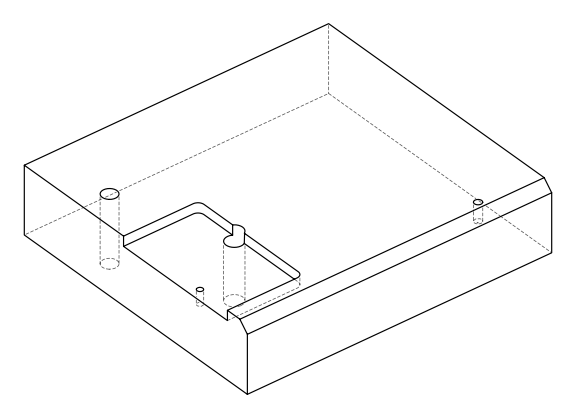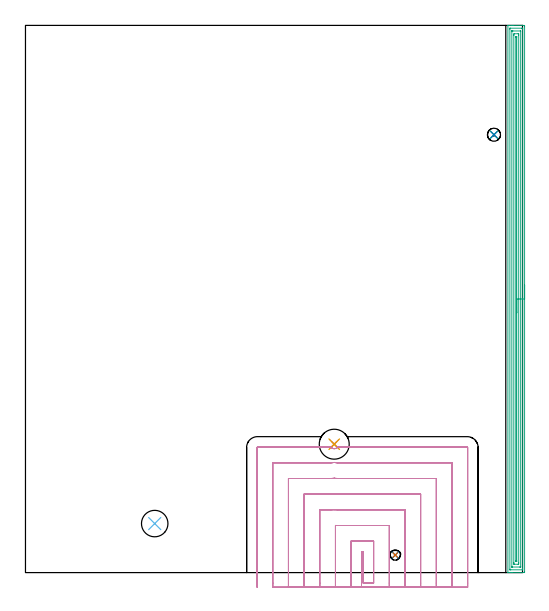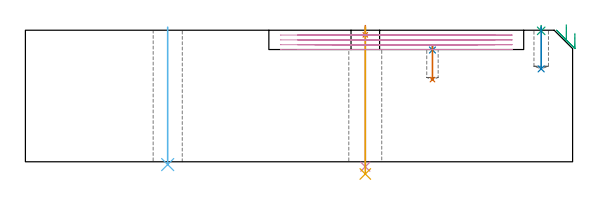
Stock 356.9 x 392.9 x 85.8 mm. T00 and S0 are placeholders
(PLAN: 10 operations, 7 tool changes, 38.3 min)
(1 SPOT_DRILL | STEP1HOLE | NXT0321_9005460120000 | 0.05 min | 183 mm3)
(2 SPOT_DRILL_1 | STEP1POCKET | NXT0321_9005460120000 | 0.03 min | 1301 mm3)
(3 SPOT_DRILL_2 | STEP1POCKET_1 | NXT0321_9005460120000 | 0.03 min | 1 mm3)
(4 DRILL_THROUGH_HOLE_INTO_CENTER | STEP1HOLE | NXT0301_065 | 0.37 min | 5790 mm3)
(5 DRILL_TO_ENLARGE_THROUGH_HOLE | STEP1HOLE | UGT0301_052 | 0.38 min | 25139 mm3)
(6 INDEXABLE_INSERT_DRILL_THROUGH_HOLE_FROM_SOLID | STEP1HOLE_1 | NXT0302_009 | 0.36 min | 24292 mm3)
(7 DRILL_BLIND_HOLE_INTO_CENTER | STEP1POCKET | NXT0301_045 | 0.09 min | 818 mm3)
(8 DRILL_BLIND_HOLE_INTO_CENTER_1 | STEP1POCKET_1 | NXT0301_065 | 0.11 min | 1662 mm3)
(9 AREA_MILL | FG_CHAMFER_SURFACE | UGT0205_001 | 15.91 min | 28287 mm3)
(10 MILL_OPEN_POCKET | POCKET_OPEN | UGT0201_133 | Follow Part, ap 3.75, ae 75% | 21.01 min | 199069 mm3)
(TOOL NXT0321_9005460120000 | NC Spot Drill, 142deg, 12mm, Carbide, Uncoated | D12 PA142 FL30 Z2)
(TOOL NXT0301_065 | Carbide Drill 9.4mm [860.1-0940-075A1-MM 2214] | D9.4 PA140 FL98 Z2)
(TOOL UGT0301_052 | Twist Drill 21.5 mm | D21.5 PA118 FL150 Z2)
(TOOL NXT0302_009 | Index. Insert Drill 19mm [880-D1900L25-05] | D19 PA176 FL95 Z2)
(TOOL NXT0301_045 | Carbide Drill 7.4mm [860.1-0740-022A1-MM 2214] | D7.4 PA140 FL41 Z2)
(TOOL UGT0205_001 | Chamfer Mill 20 x 3 x 45 deg. | D20 FL50 Z2)
(TOOL UGT0201_133 | Carbide End Mill 15.0 | D15 FL30 Z4)
(OP 1 SPOT_DRILL)
G17 G21 G94 G90
T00 M6
G54
G17 G0 G90 X221.7 Y92.2 S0 M3
G43 Z95.8 H0
G94 G81 G98 Z82.8 F250. R88.8
G80
M5
M2
(OP 2 SPOT_DRILL_1)
G17 G21 G94 G90
T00 M6
G54
G17 G0 G90 X265.5 Y12.6 S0 M3
G43 Z95.8 H0
G94 G81 G98 Z72.881 F250. R76.2
G80
M5
M2
(OP 3 SPOT_DRILL_2)
G17 G21 G94 G90
T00 M6
G54
G17 G0 G90 X336.4 Y314.4 S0 M3
G43 Z95.8 H0
G94 G81 G98 Z85.391 F250. R88.8
G80
M5
M2
(OP 4 DRILL_THROUGH_HOLE_INTO_CENTER)
G17 G21 G94 G90
T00 M6
G54
G17 G0 G90 X221.7 Y92.2 S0 M3
G43 Z95.8 H1
G94 G73 G98 Z-3.211 F250. Q8.901 R87.8
G80
M5
M2
(OP 5 DRILL_TO_ENLARGE_THROUGH_HOLE)
G17 G21 G94 G90
T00 M6
G54
G17 G0 G90 X221.7 Y92.2 S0 M3
G43 Z95.8 H0
G94 G73 G98 Z-7.959 F250. Q18.752 R87.8
G80
M5
M2
(OP 6 INDEXABLE_INSERT_DRILL_THROUGH_HOLE_FROM_SOLID)
G17 G21 G94 G90
T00 M6
G54
G17 G0 G90 X92.8 Y35.2 S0 M3
G43 Z95.8 H1
G94 G81 G98 Z-1.832 F250. R87.8
G80
M5
M2
(OP 7 DRILL_BLIND_HOLE_INTO_CENTER)
G17 G21 G94 G90
T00 M6
G54
G17 G0 G90 X265.5 Y12.6 S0 M3
G43 Z95.8 H1
G94 G81 G98 Z53.6 F250. R75.2
G80
M5
M2
(OP 8 DRILL_BLIND_HOLE_INTO_CENTER_1)
G17 G21 G94 G90
T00 M6
G54
G17 G0 G90 X336.4 Y314.4 S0 M3
G43 Z95.8 H1
G94 G81 G98 Z60.6 F250. R87.8
G80
M5
M2
(OP 9 AREA_MILL)
G17 G21 G94 G90
T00 M6
G54
G17 G0 G90 X358.4 Y206.45 S1061 M3
G43 Z95.8 H0
Z83.8
G94 G1 Y206.412 Z82.928 F250.
Y206.298 Z82.063
Y206.109 Z81.212
Y205.847 Z80.38
Y205.513 Z79.574
Y205.11 Z78.8
Y204.642 Z78.064
Y204.11 Z77.372
Y203.521 Z76.729
Y202.878 Z76.14
Y202.186 Z75.608
Y201.45 Z75.14
Y200.676 Z74.737
Y199.87 Z74.403
Y199.038 Z74.141
Y198.187 Z73.952
Y197.322 Z73.838
Y196.45 Z73.8
Y0.629
X358.398 Y0.295 Z73.801
X358.394 Y0.01 Z73.804
X358.072 Y0. Z74.125
X349.346 Z82.849
X347.956 Z84.24
X347.601 Z84.594
X346.667 Z85.532
X346.533 Z85.659
X346.448 Z85.743
X346.403 Y0.01 Z85.788
X346.4 Y0.182 Z85.8
Y392.718
X346.402 Y392.89 Z85.788
X346.532 Y392.898 Z85.66
X346.667 Y392.9 Z85.532
X346.889 Z85.311
X347.601 Z84.594
X348.829 Z83.368
X349.346 Z82.849
X349.96 Z82.235
X357.814 Z74.384
X358.072 Y392.897 Z74.125
X358.394 Y392.89 Z73.804
X358.398 Y392.605 Z73.801
X358.4 Y392.271 Z73.8
Y391.935
Y196.45
X356.986 Z75.214
X356.985 Y2.637 Z75.215
X356.984 Y2.418 Z75.216
X356.979 Y2.081 Z75.221
X356.973 Y2.01 Z75.227
X356.87 Y2.005 Z75.33
X356.733 Y2.001 Z75.467
X348.473 Y2. Z83.727
X348.007 Y2.001 Z84.193
X347.858 Y2.007 Z84.342
X347.829 Y2.009 Z84.371
X347.821 Y2.061 Z84.379
X347.817 Y2.196 Z84.383
X347.815 Y2.418 Z84.385
Y390.263
X347.816 Y390.482 Z84.384
X347.821 Y390.819 Z84.379
X347.827 Y390.89 Z84.373
X347.93 Y390.895 Z84.27
X348.067 Y390.899 Z84.133
X356.327 Y390.9 Z75.873
X356.793 Y390.899 Z75.407
X356.942 Y390.893 Z75.258
X356.971 Y390.891 Z75.229
X356.979 Y390.839 Z75.221
X356.983 Y390.704 Z75.217
X356.985 Y390.482 Z75.215
X356.986 Y196.45 Z75.214
X355.572 Z76.628
X355.571 Y4.206 Z76.629
X355.57 Y4.087 Z76.63
X355.568 Y4.046 Z76.632
X355.565 Y4.02 Z76.635
X355.553 Y4.01 Z76.647
X355.454 Y4.008 Z76.746
X354.782 Y4.001 Z77.418
X349.546 Z82.654
X349.346 Y4.005 Z82.854
X349.279 Y4.009 Z82.921
X349.235 Y4.015 Z82.965
X349.233 Y4.086 Z82.967
X349.23 Y4.206 Z82.97
X349.229 Y4.326 Z82.971
Y388.694
X349.23 Y388.813 Z82.97
X349.232 Y388.854 Z82.968
X349.235 Y388.88 Z82.965
X349.247 Y388.89 Z82.953
X349.346 Y388.892 Z82.854
X350.018 Y388.899 Z82.182
X355.254 Z76.946
X355.454 Y388.895 Z76.746
X355.521 Y388.891 Z76.679
X355.565 Y388.885 Z76.635
X355.567 Y388.814 Z76.633
X355.57 Y388.694 Z76.63
X355.571 Y388.574 Z76.629
X355.572 Y196.45 Z76.628
X354.157 Z78.043
Y7.323
X354.155 Y6.888 Z78.045
X354.151 Y6.436 Z78.049
X354.136 Y6.01 Z78.064
X353.709 Y6. Z78.491
X351.085 Z81.115
X350.666 Y6.01 Z81.534
X350.65 Y6.148 Z81.55
X350.645 Y6.451 Z81.555
X350.643 Y6.888 Z81.557
Y7.348
Y385.577
X350.645 Y386.012 Z81.555
X350.649 Y386.464 Z81.551
X350.664 Y386.89 Z81.536
X351.091 Y386.9 Z81.109
X353.715 Z78.485
X354.134 Y386.89 Z78.066
X354.15 Y386.752 Z78.05
X354.155 Y386.449 Z78.045
X354.157 Y386.012 Z78.043
Y385.552
Y196.45
X352.743 Z79.457
Y8.604
X352.741 Y8.241 Z79.459
X352.738 Y8.06 Z79.462
X352.737 Y8.022 Z79.463
X352.703 Y8.01 Z79.497
X352.62 Y8.004 Z79.58
X352.125 Y8.008 Z80.075
X352.07 Y8.01 Z80.13
X352.064 Y8.077 Z80.136
X352.061 Y8.245 Z80.139
X352.057 Y8.581 Z80.143
X352.058 Y384.127 Z80.142
X352.06 Y384.223 Z80.14
X352.077 Y384.89 Z80.123
X352.181 Y384.895 Z80.019
X352.675 Y384.892 Z79.525
X352.73 Y384.89 Z79.47
X352.736 Y384.823 Z79.464
X352.739 Y384.655 Z79.461
X352.743 Y384.319 Z79.457
Y196.45
Y195.578 Z79.495
Y194.714 Z79.609
Y193.862 Z79.798
Y193.03 Z80.06
Y192.224 Z80.394
Y191.45 Z80.797
Y190.714 Z81.265
Y190.022 Z81.796
Y189.379 Z82.386
Y188.79 Z83.029
Y188.258 Z83.721
Y187.79 Z84.457
Y187.387 Z85.231
Y187.053 Z86.037
Y186.791 Z86.869
Y186.602 Z87.72
Y186.488 Z88.585
Y186.45 Z89.457
G0 Z95.8
M5
M2
(OP 10 MILL_OPEN_POCKET)
G17 G21 G94 G90
T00 M6
G54
G17 G0 G90 X241.3 Y-10.5 S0 M3
G43 Z95.8 H0
Z82.65
G94 G1 Y-7.5 F250.
Y15.1 F500.
X242.5
Y-7.5
X250.
Y22.6
X233.8
Y-7.5
Y-10.5 F250.
X261.25
Y-7.5
Y33.85 F500.
X224.171
G2 X222.55 Y33.873 R56.25
G1 Y-7.5
Y-10.5 F250.
X272.5
Y-7.5
Y45.1 F500.
X224.171
G2 X221.7 Y45.168 R45.
X219.228 Y45.1 R45.
G1 X211.3
Y-7.5
Y-10.5 F250.
X283.75
Y-7.5
Y56.35 F500.
X224.171
G2 X221.7 Y56.441 R33.75
X219.228 Y56.35 R33.75
G1 X200.05
Y-7.5
Y-10.5 F250.
X295.
Y-7.5
Y67.6 F500.
X224.171
G2 X221.7 Y67.736 R22.5
X219.228 Y67.6 R22.5
G1 X188.8
Y-7.5
Y-10.5 F250.
X306.25
Y-7.5
Y78.85 F500.
X224.171
G2 X221.7 Y79.125 R11.25
X219.228 Y78.85 R11.25
G1 X177.55
Y-7.5
Y-10.5 F250.
X317.5
Y-7.5
Y89.8 F500.
G3 X317.2 Y90.1 R0.3
G1 X224.171
G2 X223.808 Y89.734 R3.257
X219.981 Y89.446 R3.259
X219.228 Y90.1 R3.539
G1 X166.6
G3 X166.3 Y89.8 R0.3
G1 Y-7.5
Y-10.5 F250.
G0 X241.3 Z79.5
G1 Y-7.5
Y15.1 F500.
X242.5
Y-7.5
X250.
Y22.6
X233.8
Y-7.5
Y-10.5 F250.
X261.25
Y-7.5
Y33.85 F500.
X224.171
G2 X222.55 Y33.873 R56.25
G1 Y-7.5
Y-10.5 F250.
X272.5
Y-7.5
Y45.1 F500.
X224.171
G2 X221.7 Y45.168 R45.
X219.228 Y45.1 R45.
G1 X211.3
Y-7.5
Y-10.5 F250.
X283.75
Y-7.5
Y56.35 F500.
X224.171
G2 X221.7 Y56.441 R33.75
X219.228 Y56.35 R33.75
G1 X200.05
Y-7.5
Y-10.5 F250.
X295.
Y-7.5
Y67.6 F500.
X224.171
G2 X221.7 Y67.736 R22.5
X219.228 Y67.6 R22.5
G1 X188.8
Y-7.5
Y-10.5 F250.
X306.25
Y-7.5
Y78.85 F500.
X224.171
G2 X221.7 Y79.125 R11.25
X219.228 Y78.85 R11.25
G1 X177.55
Y-7.5
Y-10.5 F250.
X317.5
Y-7.5
Y89.8 F500.
G3 X317.2 Y90.1 R0.3
G1 X224.171
G2 X223.808 Y89.734 R3.257
X219.984 Y89.444 R3.259
X219.228 Y90.1 R3.539
G1 X166.6
G3 X166.3 Y89.8 R0.3
G1 Y-7.5
Y-10.5 F250.
G0 X241.3 Z76.35
G1 Y-7.5
Y15.1 F500.
X242.5
Y-7.5
X250.
Y22.6
X233.8
Y-7.5
Y-10.5 F250.
X261.25
Y-7.5
Y33.85 F500.
X224.171
G2 X222.55 Y33.873 R56.25
G1 Y-7.5
Y-10.5 F250.
X272.5
Y-7.5
Y45.1 F500.
X224.171
G2 X221.7 Y45.168 R45.
X219.228 Y45.1 R45.
G1 X211.3
Y-7.5
Y-10.5 F250.
X283.75
Y-7.5
Y56.35 F500.
X224.171
G2 X221.7 Y56.441 R33.75
X219.228 Y56.35 R33.75
G1 X200.05
Y-7.5
Y-10.5 F250.
X295.
Y-7.5
Y67.6 F500.
X224.171
G2 X221.7 Y67.736 R22.5
X219.228 Y67.6 R22.5
G1 X188.8
Y-7.5
Y-10.5 F250.
X306.25
Y-7.5
Y78.85 F500.
X224.171
G2 X221.7 Y79.125 R11.25
X219.228 Y78.85 R11.25
G1 X177.55
Y-7.5
Y-10.5 F250.
X317.5
Y-7.5
Y89.8 F500.
G3 X317.2 Y90.1 R0.3
G1 X224.171
G2 X223.808 Y89.734 R3.257
X219.984 Y89.444 R3.259
X219.228 Y90.1 R3.547
G1 X166.6
G3 X166.3 Y89.8 R0.3
G1 Y-7.5
Y-10.5 F250.
G0 X241.3 Z73.2
G1 Y-7.5
Y15.1 F500.
X242.5
Y-7.5
X250.
Y22.6
X233.8
Y-7.5
Y-10.5 F250.
X261.25
Y-7.5
Y33.85 F500.
X224.171
G2 X222.55 Y33.873 R56.25
G1 Y-7.5
Y-10.5 F250.
X272.5
Y-7.5
Y45.1 F500.
X224.171
G2 X221.7 Y45.168 R45.
X219.228 Y45.1 R45.
G1 X211.3
Y-7.5
Y-10.5 F250.
X283.75
Y-7.5
Y56.35 F500.
X224.171
G2 X221.7 Y56.441 R33.75
X219.228 Y56.35 R33.75
G1 X200.05
Y-7.5
Y-10.5 F250.
X295.
Y-7.5
Y67.6 F500.
X224.171
G2 X221.7 Y67.736 R22.5
X219.228 Y67.6 R22.5
G1 X188.8
Y-7.5
Y-10.5 F250.
X306.25
Y-7.5
Y78.85 F500.
X224.171
G2 X221.7 Y79.125 R11.25
X219.228 Y78.85 R11.25
G1 X177.55
Y-7.5
Y-10.5 F250.
X317.5
Y-7.5
Y89.8 F500.
G3 X317.2 Y90.1 R0.3
G1 X224.171
G2 X223.808 Y89.734 R3.257
X219.984 Y89.444 R3.259
X219.228 Y90.1 R3.547
G1 X166.6
G3 X166.3 Y89.8 R0.3
G1 Y-7.5
Y-10.5 F250.
G0 Z95.8
M5
M2
